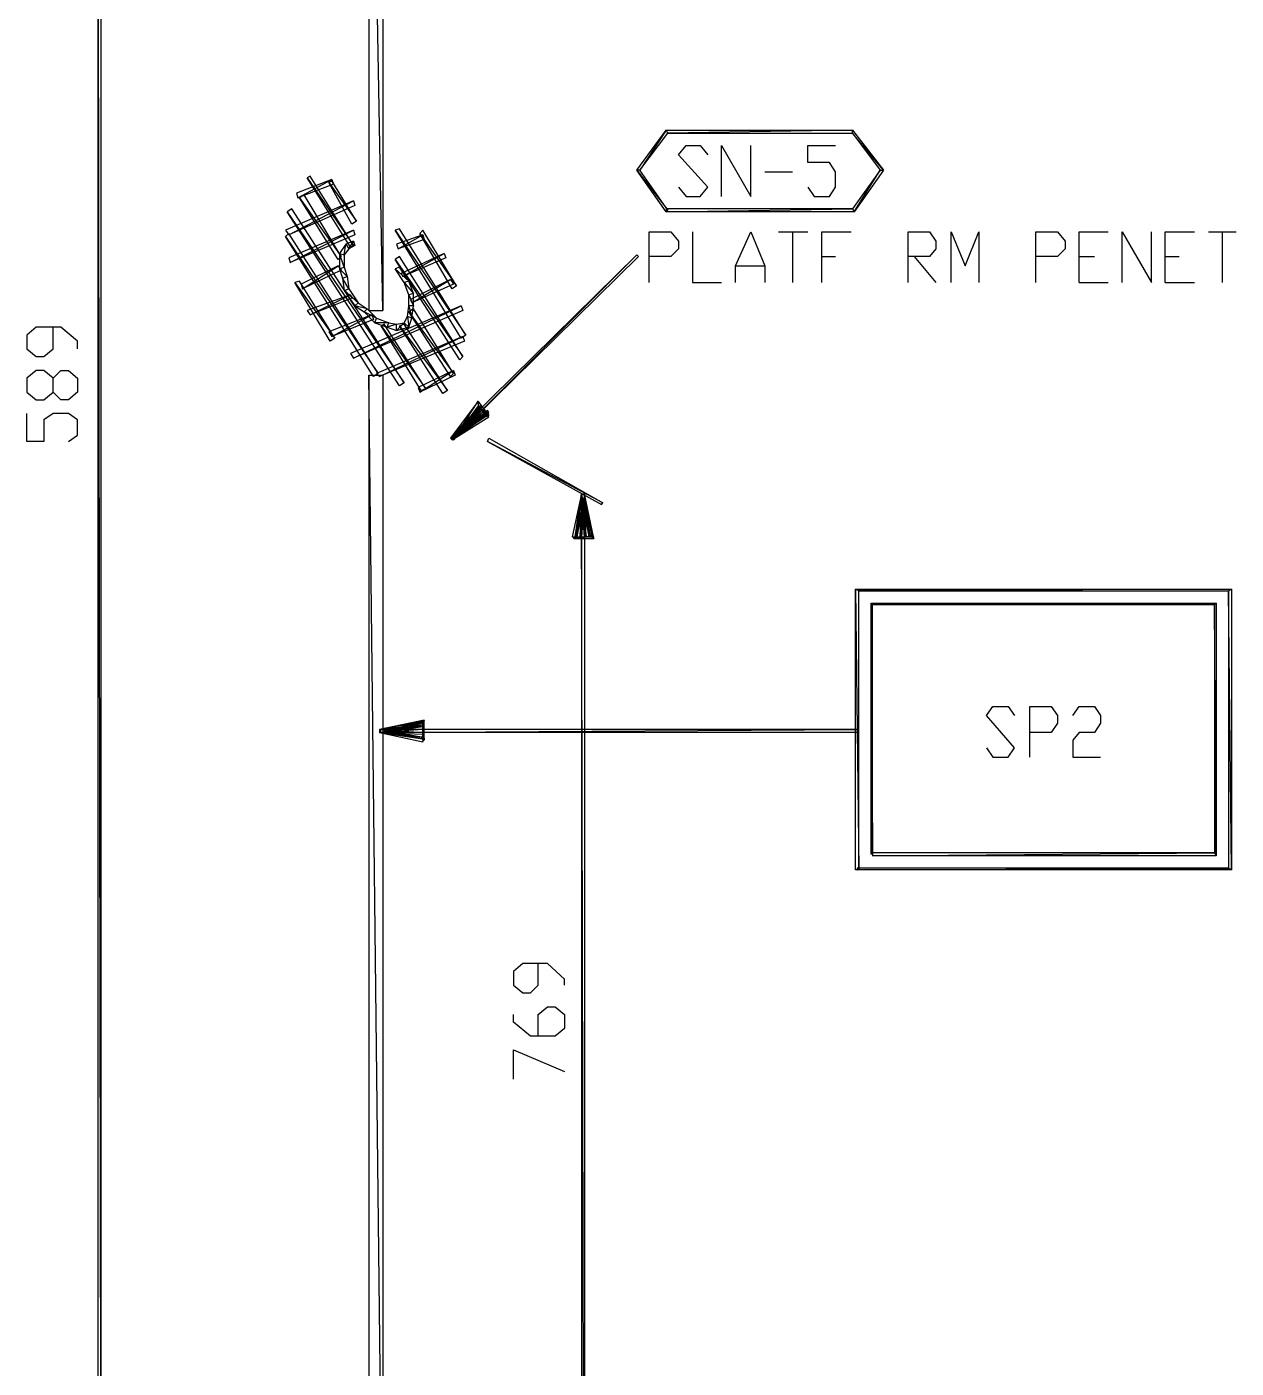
# Model space of a CAD drawing. Header units: millimetres. Extents: x 43 to 1147, y -811 to -31.
# Drawn here: x 303.2 to 397.4, y -466.8 to -362.3 of the extents above; entities that cross this region are included whole.
import ezdxf

# ---------------------------------------------------------------- set-up
doc = ezdxf.new("R2010")
doc.units = ezdxf.units.MM
doc.layers.add('EDITED_LINES', color=4, linetype='Continuous')

msp = doc.modelspace()

# ---------------------------------------------------------------- linework, layer by layer
at = {"layer": 'EDITED_LINES'}
for p, q in [((308.92, -472.36), (308.68, -311.56)), ((308.68, -311.56), (308.68, -472.36)), ((308.92, -472.36), (308.68, -311.56)), ((308.92, -311.56), (308.92, -472.36)), ((330.88, -384.4), (329.8, -324.04)), ((329.8, -324.04), (329.8, -384.4)), ((330.88, -384.4), (329.8, -324.04)), ((330.88, -324.04), (330.88, -384.4)), ((350.68, -373.48), (352.96, -370.36)), ((352.96, -370.36), (350.92, -373.48)), ((352.96, -370.36), (350.92, -373.48)), ((350.92, -373.48), (353.08, -370.6)), ((353.08, -370.6), (352.96, -370.36)), ((352.96, -370.36), (367.48, -370.36)), ((353.08, -370.6), (352.96, -370.36)), ((367.48, -370.36), (353.08, -370.6)), ((367.48, -370.36), (353.08, -370.6)), ((353.08, -370.6), (367.48, -370.6)), ((367.48, -370.6), (367.48, -370.36)), ((367.48, -370.36), (369.88, -373.48)), ((367.48, -370.6), (367.48, -370.36)), ((369.88, -373.48), (367.48, -370.6)), ((367.48, -370.6), (369.64, -373.48)), ((369.88, -373.48), (367.48, -370.6)), ((353.92, -372.28), (354.52, -371.56)), ((354.52, -371.56), (355.6, -371.56)), ((355.6, -371.56), (356.2, -372.28)), ((357.28, -375.52), (357.28, -371.56)), ((357.28, -371.56), (359.56, -375.52)), ((359.56, -375.52), (359.56, -371.56)), ((364, -372.88), (364, -371.56)), ((364, -371.56), (366.16, -371.56)), ((356.2, -374.8), (353.92, -372.28)), ((365.68, -372.88), (364, -372.88)), ((366.16, -373.6), (365.68, -372.88)), ((325.24, -373.96), (325, -374.08)), ((328.6, -379.36), (325.24, -373.96)), ((350.92, -373.48), (350.68, -373.48)), ((350.92, -373.48), (350.68, -373.48)), ((350.68, -373.48), (353.08, -376.6)), ((350.68, -373.48), (353.08, -376.6)), ((352.96, -376.72), (350.68, -373.48)), ((353.08, -376.6), (350.92, -373.48)), ((360.64, -373.6), (362.8, -373.6)), ((366.16, -374.8), (366.16, -373.6)), ((369.64, -373.48), (367.48, -376.48)), ((367.6, -376.72), (369.64, -373.48)), ((367.6, -376.72), (369.64, -373.48)), ((369.88, -373.48), (367.6, -376.72)), ((369.64, -373.48), (369.88, -373.48)), ((369.64, -373.48), (369.88, -373.48)), ((326.92, -374.2), (324.16, -375.28)), ((324.28, -375.64), (326.92, -374.2)), ((324.28, -375.64), (326.92, -374.2)), ((327.04, -374.56), (324.28, -375.64)), ((325, -374.08), (328.6, -379.36)), ((325, -374.08), (328.6, -379.36)), ((328.36, -379.48), (325, -374.08)), ((326.92, -374.32), (326.68, -374.44)), ((326.68, -374.44), (328.84, -377.44)), ((326.68, -374.44), (328.84, -377.44)), ((328.48, -377.68), (326.68, -374.44)), ((326.92, -374.2), (327.04, -374.56)), ((328.84, -377.44), (326.92, -374.32)), ((353.92, -374.8), (354.52, -375.52)), ((355.6, -375.52), (356.2, -374.8)), ((364, -374.8), (364.48, -375.52)), ((365.68, -375.52), (366.16, -374.8)), ((328.6, -375.88), (323.32, -378.16)), ((323.56, -378.52), (328.6, -375.88)), ((323.56, -378.52), (328.6, -375.88)), ((324.16, -375.28), (324.28, -375.64)), ((324.76, -375.4), (324.4, -375.64)), ((324.4, -375.64), (327.64, -380.2)), ((324.4, -375.64), (327.64, -380.2)), ((327.4, -380.44), (324.4, -375.64)), ((327.64, -380.2), (324.76, -375.4)), ((328.6, -375.88), (328.72, -376.24)), ((354.52, -375.52), (355.6, -375.52)), ((364.48, -375.52), (365.68, -375.52)), ((323.8, -376.48), (323.44, -376.72)), ((323.44, -376.72), (332.56, -390.04)), ((323.44, -376.72), (332.56, -390.04)), ((332.2, -390.28), (323.44, -376.72)), ((328.72, -376.24), (323.56, -378.52)), ((332.56, -390.04), (323.8, -376.48)), ((352.96, -376.48), (352.96, -376.72)), ((352.96, -376.72), (367.48, -376.48)), ((367.48, -376.48), (352.96, -376.48)), ((352.96, -376.72), (367.48, -376.48)), ((353.08, -376.6), (352.96, -376.72)), ((367.6, -376.72), (352.96, -376.72)), ((367.48, -376.48), (367.6, -376.72)), ((367.48, -376.48), (367.6, -376.72)), ((323.32, -378.16), (323.56, -378.52)), ((328.6, -378.16), (323.56, -380.32)), ((323.68, -380.68), (328.6, -378.16)), ((323.68, -380.68), (328.6, -378.16)), ((328.84, -377.44), (328.48, -377.68)), ((328.6, -378.16), (328.72, -378.52)), ((332.2, -378.04), (331.84, -378.16)), ((331.84, -378.16), (337.36, -386.32)), ((331.84, -378.16), (337.36, -386.32)), ((337, -386.56), (331.84, -378.16)), ((337.36, -386.32), (332.2, -378.04)), ((334, -378.16), (333.76, -378.4)), ((336.64, -382.48), (334, -378.16)), ((323.56, -378.4), (323.32, -378.64)), ((323.32, -378.64), (330.52, -389.32)), ((323.32, -378.64), (330.52, -389.32)), ((330.16, -389.56), (323.32, -378.64)), ((330.52, -389.32), (323.56, -378.4)), ((328.72, -378.52), (323.68, -380.68)), ((328.6, -379), (328, -379.24)), ((328.24, -379.6), (328.6, -379)), ((328.24, -379.6), (328.6, -379)), ((328.6, -379), (328.72, -379.36)), ((334, -378.52), (331.96, -379.24)), ((332.08, -379.6), (334, -378.52)), ((332.08, -379.6), (334, -378.52)), ((334.12, -378.88), (332.08, -379.6)), ((333.76, -378.4), (336.64, -382.48)), ((333.76, -378.4), (336.64, -382.48)), ((336.28, -382.72), (333.76, -378.4)), ((334, -378.52), (334.12, -378.88)), ((351.64, -382.24), (351.64, -378.28)), ((351.64, -378.28), (353.32, -378.28)), ((353.32, -378.28), (353.92, -379)), ((353.92, -379), (353.92, -379.6)), ((355, -378.28), (355, -382.24)), ((358.36, -380.92), (359.56, -378.28)), ((359.56, -378.28), (360.64, -380.92)), ((361.72, -378.28), (364, -378.28)), ((362.8, -378.28), (362.8, -382.24)), ((365.08, -382.24), (365.08, -378.28)), ((365.08, -378.28), (367.36, -378.28)), ((371.8, -382.24), (371.8, -378.28)), ((371.8, -378.28), (373.48, -378.28)), ((373.48, -378.28), (373.96, -379)), ((373.96, -379), (373.96, -379.6)), ((375.16, -382.24), (375.16, -378.28)), ((375.16, -378.28), (376.24, -380.92)), ((376.24, -380.92), (377.32, -378.28)), ((377.32, -378.28), (377.32, -382.24)), ((381.76, -382.24), (381.76, -378.28)), ((381.76, -378.28), (383.44, -378.28)), ((383.44, -378.28), (384.04, -379)), ((384.04, -379), (384.04, -379.6)), ((385.12, -382.24), (385.12, -378.28)), ((385.12, -378.28), (387.4, -378.28)), ((388.48, -382.24), (388.48, -378.28)), ((388.48, -378.28), (390.76, -382.24)), ((390.76, -382.24), (390.76, -378.28)), ((391.84, -382.24), (391.84, -378.28)), ((391.84, -378.28), (394.12, -378.28)), ((395.2, -378.28), (397.36, -378.28)), ((396.28, -378.28), (396.28, -382.24)), ((327.64, -380.2), (327.4, -380.44)), ((328, -379.24), (327.52, -379.96)), ((327.88, -381.04), (327.52, -379.96)), ((327.52, -379.96), (327.52, -381.16)), ((327.88, -381.04), (327.52, -379.96)), ((327.52, -379.96), (327.88, -380.08)), ((327.52, -379.96), (327.88, -380.08)), ((327.88, -380.08), (328, -379.24)), ((327.88, -380.08), (328, -379.24)), ((328.24, -379.6), (327.88, -380.08)), ((327.88, -380.08), (327.88, -381.04)), ((328, -379.24), (328.24, -379.6)), ((328, -379.24), (328.24, -379.6)), ((328.72, -379.36), (328.24, -379.6)), ((328.6, -379.36), (328.36, -379.48)), ((328.6, -379.24), (328.6, -379.24)), ((332.2, -380.2), (331.84, -380.44)), ((331.96, -379.24), (332.08, -379.6)), ((337.12, -388), (332.2, -380.2)), ((335.68, -379.96), (332.32, -381.52)), ((332.44, -381.76), (335.68, -379.96)), ((332.44, -381.76), (335.68, -379.96)), ((335.68, -379.96), (335.8, -380.32)), ((350.68, -380.08), (336.16, -394.36)), ((336.28, -394.48), (350.68, -380.08)), ((336.28, -394.48), (350.68, -380.08)), ((350.8, -380.2), (336.28, -394.48)), ((350.68, -380.08), (350.8, -380.2)), ((353.32, -380.2), (351.64, -380.2)), ((353.92, -379.6), (353.32, -380.2)), ((365.08, -380.2), (366.16, -380.2)), ((373.48, -380.2), (371.8, -380.2)), ((372.28, -380.2), (373.96, -382.24)), ((373.96, -379.6), (373.48, -380.2)), ((383.44, -380.2), (381.76, -380.2)), ((384.04, -379.6), (383.44, -380.2)), ((385.12, -380.2), (386.32, -380.2)), ((391.84, -380.2), (392.92, -380.2)), ((323.56, -380.32), (323.68, -380.68)), ((327.4, -380.92), (324.52, -382.36)), ((324.64, -382.72), (327.4, -380.92)), ((324.64, -382.72), (327.4, -380.92)), ((327.64, -381.28), (324.64, -382.72)), ((327.4, -380.92), (327.64, -381.28)), ((327.52, -381.16), (327.88, -381.04)), ((327.52, -381.16), (327.88, -381.04)), ((328.12, -381.76), (327.52, -381.16)), ((327.52, -381.16), (327.76, -381.88)), ((328.12, -381.76), (327.52, -381.16)), ((327.88, -381.04), (328.12, -381.76)), ((331.84, -380.44), (337.12, -388)), ((331.84, -380.44), (337.12, -388)), ((336.88, -388.24), (331.84, -380.44)), ((332.2, -381.04), (331.84, -381.16)), ((331.84, -381.16), (332.92, -382.12)), ((331.84, -381.16), (332.92, -382.12)), ((332.56, -382.24), (331.84, -381.16)), ((332.92, -382.12), (332.2, -381.04)), ((335.8, -380.32), (332.44, -381.76)), ((358.36, -382.24), (358.36, -380.92)), ((358.36, -380.92), (360.64, -380.92)), ((360.64, -380.92), (360.64, -382.24)), ((324.4, -382.12), (324.04, -382.24)), ((324.04, -382.24), (327.16, -386.56)), ((324.04, -382.24), (327.16, -386.56)), ((326.8, -386.8), (324.04, -382.24)), ((327.16, -386.56), (324.4, -382.12)), ((327.76, -381.88), (328.12, -381.76)), ((327.76, -381.88), (328.12, -381.76)), ((328.24, -382.72), (327.76, -381.88)), ((327.76, -381.88), (327.88, -382.84)), ((328.24, -382.72), (327.76, -381.88)), ((328.12, -381.76), (328.24, -382.72)), ((332.32, -381.52), (332.44, -381.76)), ((332.92, -382.12), (332.56, -382.24)), ((332.92, -382.12), (332.56, -382.24)), ((332.56, -382.24), (333.28, -383.08)), ((332.56, -382.24), (333.28, -383.08)), ((332.92, -383.2), (332.56, -382.24)), ((333.28, -383.08), (332.92, -382.12)), ((336.16, -382), (333.04, -383.56)), ((333.16, -383.8), (336.16, -382)), ((333.16, -383.8), (336.16, -382)), ((336.16, -382), (336.4, -382.36)), ((355, -382.24), (357.28, -382.24)), ((385.12, -382.24), (387.4, -382.24)), ((391.84, -382.24), (394.12, -382.24)), ((324.52, -382.36), (324.64, -382.72)), ((328.36, -383.2), (325, -384.4)), ((325.24, -384.76), (328.36, -383.2)), ((325.24, -384.76), (328.36, -383.2)), ((327.88, -382.84), (328.24, -382.72)), ((327.88, -382.84), (328.24, -382.72)), ((328.96, -383.8), (327.88, -382.84)), ((327.88, -382.84), (328.72, -384.04)), ((328.96, -383.8), (327.88, -382.84)), ((328.24, -382.72), (328.96, -383.8)), ((328.36, -383.2), (328.48, -383.44)), ((333.28, -383.08), (332.92, -383.2)), ((333.28, -383.08), (332.92, -383.2)), ((332.92, -383.2), (333.28, -384.04)), ((332.92, -383.2), (333.28, -384.04)), ((332.92, -384.04), (332.92, -383.2)), ((336.4, -382.36), (333.16, -383.8)), ((333.28, -384.04), (333.28, -383.08)), ((336.64, -382.48), (336.28, -382.72)), ((325, -384.4), (325.24, -384.76)), ((328.48, -383.44), (325.24, -384.76)), ((337, -384.04), (328.36, -387.76)), ((328.6, -388.12), (337, -384.04)), ((328.6, -388.12), (337, -384.04)), ((337.12, -384.4), (328.6, -388.12)), ((328.72, -384.04), (328.96, -383.8)), ((328.72, -384.04), (328.96, -383.8)), ((329.68, -384.28), (328.72, -384.04)), ((328.72, -384.04), (329.44, -384.52)), ((329.68, -384.28), (328.72, -384.04)), ((328.96, -383.8), (329.68, -384.28)), ((329.44, -384.52), (329.68, -384.28)), ((329.44, -384.52), (329.68, -384.28)), ((329.68, -384.28), (330.4, -385)), ((329.8, -384.4), (330.88, -384.4)), ((332.8, -384.88), (332.92, -384.04)), ((333.28, -384.04), (332.92, -384.04)), ((333.28, -384.04), (332.92, -384.04)), ((332.92, -384.04), (333.16, -385)), ((332.92, -384.04), (333.16, -385)), ((333.28, -384.28), (332.92, -384.52)), ((333.04, -383.56), (333.16, -383.8)), ((333.16, -385), (333.28, -384.04)), ((336.4, -389.32), (333.28, -384.28)), ((337, -384.04), (337.12, -384.4)), ((330.04, -384.76), (326.68, -386.08)), ((326.92, -386.44), (330.04, -384.76)), ((326.92, -386.44), (330.04, -384.76)), ((330.16, -385.12), (326.92, -386.44)), ((330.4, -385), (329.44, -384.52)), ((329.44, -384.52), (330.28, -385.36)), ((330.4, -385), (329.44, -384.52)), ((330.04, -384.76), (330.16, -385.12)), ((330.28, -385.36), (330.4, -385)), ((330.28, -385.36), (330.4, -385)), ((331.36, -385.36), (330.28, -385.36)), ((330.28, -385.36), (331.24, -385.72)), ((331.36, -385.36), (330.28, -385.36)), ((330.4, -385), (331.36, -385.36)), ((331, -385.48), (330.76, -385.6)), ((334.24, -390.52), (331, -385.48)), ((331.24, -385.72), (331.36, -385.36)), ((331.24, -385.72), (331.36, -385.36)), ((331.96, -385.48), (331.24, -385.72)), ((331.96, -385.48), (331.24, -385.72)), ((331.36, -385.36), (331.96, -385.48)), ((332.56, -385.36), (331.96, -385.96)), ((332.56, -385.36), (331.96, -385.96)), ((331.96, -385.48), (332.56, -385.36)), ((331.96, -385.96), (331.96, -385.48)), ((331.96, -385.96), (331.96, -385.48)), ((332.56, -385.48), (332.2, -385.6)), ((332.56, -385.36), (332.8, -384.88)), ((332.92, -385.72), (332.56, -385.36)), ((332.92, -385.72), (332.56, -385.36)), ((335.92, -390.64), (332.56, -385.48)), ((333.16, -385), (332.8, -384.88)), ((333.16, -385), (332.8, -384.88)), ((332.8, -384.88), (332.92, -385.72)), ((332.8, -384.88), (332.92, -385.72)), ((332.92, -384.52), (336.4, -389.32)), ((332.92, -384.52), (336.4, -389.32)), ((336.16, -389.56), (332.92, -384.52)), ((332.92, -385.72), (333.16, -385)), ((303.88, -385.72), (303.16, -386.32)), ((303.16, -386.32), (303.16, -387.4)), ((305.8, -385.72), (303.88, -385.72)), ((305.2, -387.4), (305.2, -385.72)), ((307.12, -386.8), (305.8, -385.72)), ((326.68, -386.08), (326.92, -386.44)), ((337.12, -386.44), (330.4, -389.32)), ((330.64, -389.56), (337.12, -386.44)), ((330.64, -389.56), (337.12, -386.44)), ((330.76, -385.6), (334.24, -390.52)), ((330.76, -385.6), (334.24, -390.52)), ((333.88, -390.64), (330.76, -385.6)), ((331.24, -385.72), (331.96, -385.96)), ((331.96, -385.96), (332.92, -385.72)), ((332.2, -385.6), (335.92, -390.64)), ((332.2, -385.6), (335.92, -390.64)), ((335.56, -390.88), (332.2, -385.6)), ((337.36, -386.32), (337, -386.56)), ((337.12, -386.44), (337.24, -386.8)), ((303.16, -387.4), (303.88, -388)), ((304.48, -388), (305.2, -387.4)), ((307.12, -387.4), (307.12, -386.8)), ((327.16, -386.56), (326.8, -386.8)), ((337.24, -386.8), (330.64, -389.56)), ((303.88, -388), (304.48, -388)), ((328.36, -387.76), (328.6, -388.12)), ((337.12, -388), (336.88, -388.24)), ((303.88, -389.08), (303.16, -389.68)), ((304.48, -389.08), (303.88, -389.08)), ((305.2, -389.68), (304.48, -389.08)), ((305.2, -389.68), (305.8, -389.08)), ((305.8, -389.08), (306.4, -389.08)), ((306.4, -389.08), (307.12, -389.68)), ((330.88, -484.72), (329.8, -389.44)), ((329.8, -389.44), (329.8, -484.72)), ((330.88, -484.72), (329.8, -389.44)), ((329.8, -389.44), (330.88, -389.44)), ((330.52, -389.32), (330.16, -389.56)), ((330.4, -389.32), (330.64, -389.56)), ((330.88, -389.44), (330.88, -484.72)), ((336.4, -389.08), (333.64, -390.4)), ((333.76, -390.76), (336.4, -389.08)), ((333.76, -390.76), (336.4, -389.08)), ((336.52, -389.44), (333.76, -390.76)), ((336.4, -389.32), (336.16, -389.56)), ((336.4, -389.08), (336.52, -389.44)), ((303.16, -389.68), (303.16, -390.76)), ((305.2, -390.76), (305.2, -389.68)), ((307.12, -389.68), (307.12, -390.76)), ((332.56, -390.04), (332.2, -390.28)), ((333.64, -390.4), (333.76, -390.76)), ((334.24, -390.52), (333.88, -390.64)), ((335.92, -390.64), (335.56, -390.88)), ((303.16, -390.76), (303.88, -391.36)), ((303.88, -391.36), (304.48, -391.36)), ((304.48, -391.36), (305.2, -390.76)), ((305.8, -391.36), (305.2, -390.76)), ((306.4, -391.36), (305.8, -391.36)), ((307.12, -390.76), (306.4, -391.36)), ((338.32, -391.48), (336.16, -394.36)), ((336.4, -394.48), (338.32, -391.48)), ((336.4, -394.48), (338.32, -391.48)), ((338.32, -391.48), (338.32, -391.84)), ((338.32, -391.48), (338.32, -391.84)), ((339.16, -392.56), (338.32, -391.48)), ((303.16, -394.6), (303.16, -392.44)), ((305.2, -392.44), (304.48, -392.92)), ((306.4, -392.44), (305.2, -392.44)), ((307.12, -392.92), (306.4, -392.44)), ((338.44, -391.84), (336.16, -394.36)), ((338.44, -391.84), (336.16, -394.36)), ((338.44, -391.96), (336.16, -394.36)), ((336.16, -394.36), (339.04, -392.2)), ((336.16, -394.36), (338.8, -392.2)), ((336.16, -394.36), (339.04, -392.32)), ((339.04, -392.2), (336.28, -394.48)), ((339.04, -392.2), (336.28, -394.48)), ((338.8, -392.2), (336.28, -394.48)), ((338.8, -392.2), (336.28, -394.48)), ((339.04, -392.32), (336.28, -394.48)), ((339.04, -392.32), (336.28, -394.48)), ((336.28, -394.48), (339.16, -392.32)), ((336.28, -394.48), (338.92, -392.32)), ((336.28, -394.48), (339.16, -392.44)), ((339.04, -392.56), (336.28, -394.48)), ((339.04, -392.56), (336.28, -394.48)), ((336.28, -394.36), (339.04, -392.56)), ((336.28, -394.48), (339.16, -392.68)), ((338.32, -391.84), (336.4, -394.48)), ((336.4, -394.48), (338.44, -391.84)), ((336.4, -394.48), (338.44, -391.84)), ((336.4, -394.48), (338.44, -391.84)), ((336.4, -394.48), (338.44, -391.84)), ((338.56, -391.96), (336.4, -394.48)), ((338.56, -391.96), (336.4, -394.48)), ((336.4, -394.48), (338.44, -391.96)), ((336.4, -394.48), (338.44, -391.96)), ((338.56, -392.08), (336.4, -394.48)), ((338.32, -391.84), (339.16, -392.56)), ((338.32, -391.84), (339.16, -392.56)), ((339.04, -392.68), (338.32, -391.84)), ((338.44, -391.84), (338.56, -391.96)), ((338.44, -391.84), (338.56, -391.96)), ((338.44, -391.96), (338.56, -392.08)), ((338.92, -392.32), (338.8, -392.2)), ((339.16, -392.32), (339.04, -392.2)), ((339.16, -392.44), (339.04, -392.32)), ((339.16, -392.68), (339.04, -392.56)), ((339.16, -392.56), (339.04, -392.68)), ((304.48, -392.92), (304.48, -394.6)), ((307.12, -394.12), (307.12, -392.92)), ((304.48, -394.6), (303.16, -394.6)), ((306.4, -394.6), (307.12, -394.12)), ((336.16, -394.36), (336.4, -394.48)), ((336.28, -394.48), (336.16, -394.36)), ((336.16, -394.36), (336.4, -394.48)), ((336.28, -394.48), (336.16, -394.36)), ((336.16, -394.36), (336.4, -394.48)), ((336.28, -394.48), (336.16, -394.36)), ((336.16, -394.36), (336.4, -394.48)), ((336.16, -394.36), (336.28, -394.48)), ((336.28, -394.48), (336.28, -394.36)), ((339.04, -394.6), (339.16, -394.36)), ((348.04, -399.4), (339.04, -394.6)), ((339.04, -394.6), (347.92, -399.52)), ((348.04, -399.4), (339.04, -394.6)), ((339.16, -394.36), (348.04, -399.4)), ((346.36, -398.68), (345.64, -402.04)), ((345.88, -402.04), (346.36, -398.68)), ((345.88, -402.04), (346.36, -398.68)), ((346.36, -398.68), (345.88, -402.04)), ((346.6, -398.8), (345.88, -402.04)), ((346, -402.04), (346.36, -398.68)), ((346, -402.04), (346.36, -398.68)), ((346.6, -398.8), (346, -402.04)), ((346.36, -398.68), (346.24, -402.04)), ((346.36, -398.68), (346.24, -402.04)), ((346.36, -398.68), (346.6, -398.8)), ((346.6, -398.68), (346.36, -398.8)), ((346.36, -398.68), (346.6, -398.8)), ((346.6, -398.68), (346.36, -398.8)), ((346.36, -402.04), (346.36, -398.68)), ((346.36, -402.04), (346.36, -398.68)), ((346.36, -398.68), (346.6, -398.8)), ((346.6, -398.68), (346.36, -398.8)), ((346.36, -402.04), (346.36, -398.68)), ((346.36, -402.04), (346.36, -398.68)), ((346.36, -398.68), (346.6, -398.8)), ((346.6, -398.68), (346.36, -398.8)), ((346.6, -506.56), (346.36, -398.68)), ((346.36, -398.68), (346.36, -506.56)), ((346.6, -506.56), (346.36, -398.68)), ((346.36, -398.68), (346.6, -398.68)), ((346.36, -398.8), (347.32, -402.16)), ((346.36, -398.8), (347.32, -402.16)), ((347.08, -402.04), (346.36, -398.8)), ((346.36, -398.8), (347.2, -402.04)), ((346.36, -398.8), (347.2, -402.04)), ((346.96, -402.04), (346.36, -398.8)), ((346.6, -398.8), (346.36, -402.04)), ((346.36, -398.8), (346.96, -402.04)), ((346.36, -398.8), (346.96, -402.04)), ((346.72, -402.04), (346.36, -398.8)), ((346.6, -398.8), (346.36, -402.04)), ((346.36, -398.8), (346.72, -402.04)), ((346.36, -398.8), (346.72, -402.04)), ((346.6, -402.04), (346.36, -398.8)), ((347.32, -402.16), (346.6, -398.68)), ((347.2, -402.04), (346.6, -398.68)), ((346.96, -402.04), (346.6, -398.68)), ((346.72, -402.04), (346.6, -398.68)), ((346.6, -398.68), (346.6, -506.56)), ((347.92, -399.52), (348.04, -399.4)), ((345.64, -402.04), (345.88, -402.04)), ((347.08, -402.04), (345.76, -402.16)), ((347.08, -402.04), (345.76, -402.16)), ((345.76, -402.16), (345.76, -402.04)), ((345.76, -402.04), (347.08, -402.04)), ((345.76, -402.16), (347.32, -402.16)), ((345.88, -402.04), (346, -402.04)), ((346.24, -402.04), (346.36, -402.04)), ((346.24, -402.04), (346.36, -402.04)), ((346.72, -402.04), (346.6, -402.04)), ((346.96, -402.04), (346.72, -402.04)), ((347.2, -402.04), (346.96, -402.04)), ((347.32, -402.16), (347.08, -402.04)), ((347.32, -402.16), (347.08, -402.04)), ((367.96, -406.24), (367.72, -406.12)), ((367.72, -406.12), (397, -406.12)), ((367.96, -406.24), (367.72, -406.12)), ((367.72, -406.12), (367.96, -427.96)), ((367.72, -406.12), (367.96, -427.96)), ((367.72, -427.96), (367.72, -406.12)), ((397, -406.12), (367.96, -406.24)), ((397, -406.12), (367.96, -406.24)), ((367.96, -406.24), (396.76, -406.24)), ((367.96, -427.96), (367.96, -406.24)), ((396.76, -406.24), (397, -406.12)), ((396.76, -406.24), (397, -406.12)), ((397, -427.96), (396.76, -406.24)), ((396.76, -406.24), (396.76, -427.84)), ((397, -427.96), (396.76, -406.24)), ((397, -406.12), (397, -427.96)), ((369.04, -407.32), (368.92, -407.2)), ((368.92, -407.2), (395.8, -407.2)), ((369.04, -407.32), (368.92, -407.2)), ((368.92, -407.2), (369.04, -426.76)), ((368.92, -407.2), (369.04, -426.76)), ((368.92, -426.76), (368.92, -407.2)), ((395.8, -407.2), (369.04, -407.32)), ((395.8, -407.2), (369.04, -407.32)), ((369.04, -407.32), (395.68, -407.32)), ((369.04, -426.76), (369.04, -407.32)), ((395.68, -407.32), (395.8, -407.2)), ((395.68, -407.32), (395.8, -407.2)), ((395.8, -426.88), (395.68, -407.32)), ((395.68, -407.32), (395.68, -426.64)), ((395.8, -426.88), (395.68, -407.32)), ((395.8, -407.2), (395.8, -426.88)), ((377.92, -415.96), (378.4, -415.24)), ((378.4, -415.24), (379.6, -415.24)), ((379.6, -415.24), (380.08, -415.96)), ((381.28, -419.2), (381.28, -415.24)), ((381.28, -415.24), (382.96, -415.24)), ((382.96, -415.24), (383.44, -415.96)), ((384.64, -415.96), (385.12, -415.24)), ((385.12, -415.24), (386.32, -415.24)), ((386.32, -415.24), (386.8, -415.96)), ((334.12, -416.32), (330.64, -417.04)), ((334, -416.44), (330.64, -417.04)), ((334, -416.68), (330.64, -417.04)), ((334, -416.8), (330.64, -417.04)), ((330.76, -417.28), (334.12, -416.32)), ((330.76, -417.28), (334.12, -416.32)), ((330.76, -417.28), (334, -416.44)), ((330.76, -417.28), (334, -416.44)), ((334, -416.56), (330.76, -417.28)), ((334, -416.68), (330.76, -417.28)), ((330.76, -417.28), (334, -416.68)), ((330.76, -417.28), (334, -416.68)), ((334, -416.8), (330.76, -417.28)), ((330.76, -417.28), (334, -416.8)), ((330.76, -417.28), (334, -416.8)), ((334.12, -416.32), (334, -416.56)), ((334.12, -416.32), (334, -416.56)), ((334, -416.44), (334, -416.68)), ((334, -416.56), (334.12, -417.88)), ((334, -416.56), (334.12, -417.88)), ((334, -417.88), (334, -416.56)), ((334, -416.68), (334, -416.8)), ((334, -416.8), (334, -417.04)), ((334.12, -417.88), (334.12, -416.32)), ((380.08, -418.48), (377.92, -415.96)), ((383.44, -416.56), (382.96, -417.28)), ((383.44, -415.96), (383.44, -416.56)), ((386.8, -416.56), (386.32, -417.28)), ((386.8, -415.96), (386.8, -416.56)), ((330.64, -417.28), (330.76, -417.04)), ((330.64, -417.04), (330.76, -417.28)), ((330.64, -417.28), (330.76, -417.04)), ((330.64, -417.04), (330.76, -417.28)), ((330.64, -417.28), (330.76, -417.04)), ((330.64, -417.04), (330.76, -417.28)), ((330.64, -417.28), (330.76, -417.04)), ((330.64, -417.04), (330.76, -417.28)), ((330.64, -417.04), (330.64, -417.28)), ((330.64, -417.28), (367.84, -417.04)), ((367.84, -417.04), (330.64, -417.04)), ((330.64, -417.28), (367.84, -417.04)), ((334.12, -417.76), (330.64, -417.28)), ((330.64, -417.28), (334, -418)), ((334.12, -417.76), (330.64, -417.28)), ((334, -417.64), (330.64, -417.28)), ((330.64, -417.28), (334, -417.76)), ((334, -417.64), (330.64, -417.28)), ((334, -417.28), (330.64, -417.28)), ((330.64, -417.28), (334, -417.4)), ((334, -417.28), (330.64, -417.28)), ((334, -417.28), (330.64, -417.28)), ((330.64, -417.28), (334, -417.4)), ((334, -417.28), (330.64, -417.28)), ((367.84, -417.28), (330.64, -417.28)), ((330.76, -417.04), (334.12, -417.76)), ((330.76, -417.04), (334, -417.64)), ((330.76, -417.04), (334, -417.28)), ((330.76, -417.04), (334, -417.28)), ((334, -417.04), (330.76, -417.28)), ((334, -417.4), (334, -417.28)), ((334, -417.4), (334, -417.28)), ((334, -417.76), (334, -417.64)), ((334, -418), (334.12, -417.76)), ((367.84, -417.04), (367.84, -417.28)), ((382.96, -417.28), (381.28, -417.28)), ((385.12, -417.28), (384.64, -417.88)), ((386.32, -417.28), (385.12, -417.28)), ((334.12, -417.88), (334, -417.88)), ((377.92, -418.48), (378.4, -419.2)), ((379.6, -419.2), (380.08, -418.48)), ((384.64, -417.88), (384.64, -419.2)), ((378.4, -419.2), (379.6, -419.2)), ((384.64, -419.2), (386.8, -419.2)), ((369.04, -426.76), (368.92, -426.76)), ((369.04, -426.64), (369.04, -426.88)), ((369.04, -426.88), (395.68, -426.64)), ((395.68, -426.64), (369.04, -426.64)), ((369.04, -426.88), (395.68, -426.64)), ((395.8, -426.88), (369.04, -426.88)), ((395.68, -426.64), (395.8, -426.88)), ((395.68, -426.64), (395.8, -426.88)), ((367.96, -427.96), (367.72, -427.96)), ((367.84, -427.84), (367.84, -427.96)), ((367.84, -427.96), (396.76, -427.84)), ((396.76, -427.84), (367.84, -427.84)), ((367.84, -427.96), (396.76, -427.84)), ((397, -427.96), (367.84, -427.96)), ((396.76, -427.84), (397, -427.96)), ((396.76, -427.84), (397, -427.96)), ((341.8, -435.28), (341.08, -435.88)), ((343.72, -435.28), (341.8, -435.28)), ((343, -436.96), (343, -435.28)), ((345.04, -436.48), (343.72, -435.28)), ((341.08, -435.88), (341.08, -436.96)), ((345.04, -436.96), (345.04, -436.48)), ((341.08, -436.96), (341.8, -437.56)), ((341.8, -437.56), (342.4, -437.56)), ((342.4, -437.56), (343, -436.96)), ((343, -439.24), (343.72, -438.64)), ((343.72, -438.64), (344.32, -438.64)), ((344.32, -438.64), (345.04, -439.24)), ((341.08, -439.84), (341.08, -439.24)), ((343, -440.92), (343, -439.24)), ((345.04, -439.24), (345.04, -440.32)), ((342.4, -440.92), (341.08, -439.84)), ((345.04, -440.32), (344.32, -440.92)), ((344.32, -440.92), (342.4, -440.92)), ((341.08, -444.28), (341.08, -442)), ((341.08, -442), (345.04, -443.68))]:
    msp.add_line(p, q, dxfattribs=at)

doc.saveas('drawing.dxf')
